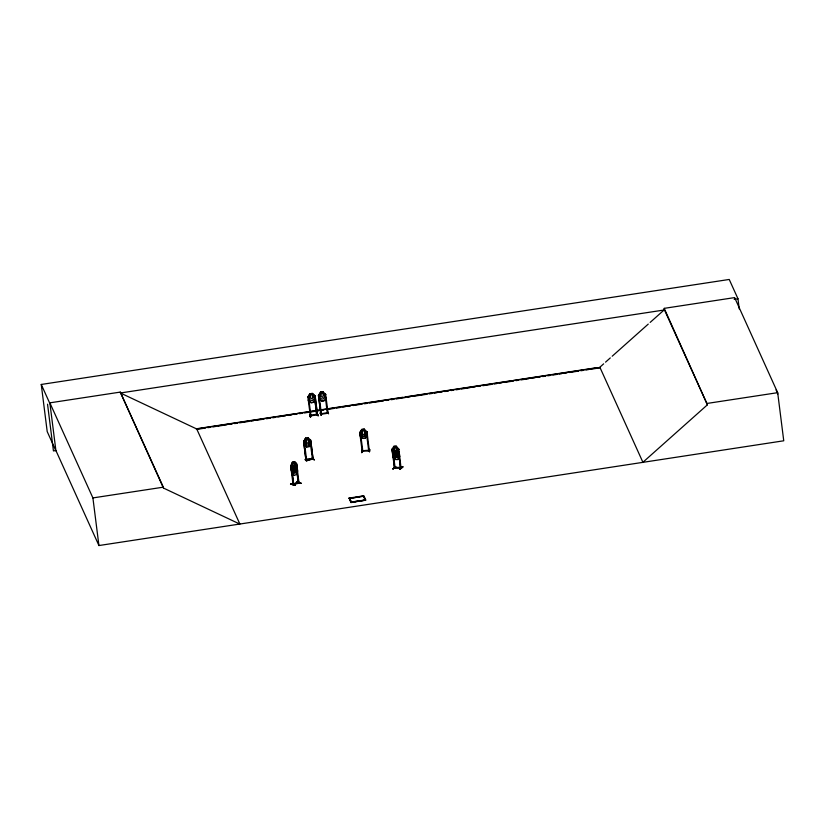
<?xml version="1.0" encoding="UTF-8"?>
<svg xmlns="http://www.w3.org/2000/svg" width="825" height="825" viewBox="0 0 825 825"><rect width="100%" height="100%" fill="white"/><g stroke="black" fill="none" stroke-linecap="round" stroke-linejoin="round"><path stroke-width="1.24" d="M360.442 432.682L359.731 432.754L362.227 451.605C364.279 449.883 370.507 452.43 368.713 450.048L369.383 449.996L369.394 450.79M360.102 435.693L362.876 438.457L365.372 438.137L367.465 434.868L367.084 431.877L364.238 429.175L361.742 429.464L359.648 432.754L360.03 435.744L362.876 438.426L361.742 429.464L364.238 429.196L365.32 438.065M364.753 433.527L363.268 434.878L362.33 433.806L362.629 429.825M364.238 429.175L366.073 434.321L364.691 436.281L363.082 436.466L361.226 434.878C359.803 432.114 364.423 425.411 359.731 432.774M367.012 431.939L366.434 431.918M361.721 450.471L361.639 452.698L362.041 450.388M361.989 452.554L362.01 450.099M368.589 450.285C367.187 450.398 360.071 450.553 362.897 451.502L360.381 432.465M368.713 450.161L369.229 450.11M369.889 449.553L369.445 451.811L369.456 449.243L369.507 451.739M398.176 449.326L398.867 449.223L401.053 468.177L401.074 467.486M319.151 395.423L318.45 395.433L320.873 414.367L318.45 395.433L320.451 392.123L322.946 391.772L325.762 394.381M395.02 455.235L392.329 452.255L391.947 449.264L392.659 449.048M297.309 468.115L294.907 465.774L292.937 466.507L292.617 472.013L294.143 473.354L295.443 472.921L296.495 470.724L293.731 462.196L293.081 462.412L292.937 466.496C288.162 477.737 294.113 458.927 297.309 468.115L297.681 471.106L296.031 474.746L294.03 475.417L291.668 473.086L294.092 475.334M306.023 441.179L306.436 438.457M293.762 484.481C289.802 484.543 300.3 484.192 298.794 481.975M290.503 484.162C293.7 482.192 299.083 487.936 290.771 483.966M306.725 447.14L305.59 438.168L304.848 441.416L305.126 443.654L306.921 445.118L308.478 444.809L309.787 442.736L307.983 437.673L305.57 438.147L303.6 441.633L306.023 460.484L313.046 459.092L310.736 440.189L307.983 437.673L309.138 446.665L306.704 447.119L304.054 444.582M392.566 453.564L394.391 450.553L393.968 455.812L395.701 457.597L397.196 457.607L398.444 455.833L395.433 446.758L394.68 446.758L394.443 450.615L396.062 451.791L396.712 450.563L394.36 450.584M320.451 392.123L319.956 397.588L321.791 399.114L323.4 398.867L324.761 396.856L322.936 391.751M304.899 459.463L306.838 461.34M392.968 468.847L395.794 466.527L392.978 468.847M392.968 469.147L395.773 466.847M310.571 416.914C308.828 410.644 309.715 418.626 310.561 416.594M320.213 412.954L321.152 414.975M320.234 413.253L321.234 415.346L320.265 412.912M310.076 415.222L310.365 415.975L307.859 397.042L308.602 396.804M307.859 397.042L309.86 393.742L312.355 393.391L315.171 396L317.491 414.882L315.037 395.948L314.418 395.876L316.697 414.903L314.449 395.907M294.927 465.877L293.721 467.445L292.937 466.496M290.709 465.816L292.359 462.175C295.154 459.948 297.547 464.362 297.093 466.826L295.443 470.456C292.452 472.766 290.441 467.992 290.637 465.764L293.112 484.688M308.519 442.035L307.096 443.499L306.188 442.489M304.26 441.416L306.653 460.371C302.899 458.019 321.307 458.339 306.725 459.824M305.642 438.24L303.621 441.54L304.301 441.519M311.035 443.169L309.138 446.665L311.138 443.211M307.88 397.145L309.911 393.814L312.324 393.473L315.098 396.041L314.49 396.103M315.542 398.97L313.469 402.332L310.994 402.713L308.168 400.094L311.004 402.734L313.479 402.353L315.459 398.96M324.07 400.744L321.606 401.012L318.832 398.444L321.595 401.115L324.07 400.744L326.05 397.341M397.299 455.266C401.497 447.294 397.959 457.72 395.041 455.153M397.794 459.463L399.661 456.534L399.362 453.564L396.681 450.594L394.412 450.656M392.721 449.264L395.154 468.126M603.653 363.835L599.857 367.218L643.005 462.505M605.55 362.144L610.294 357.916M612.191 356.225L648.254 324.101M650.152 322.41L664.383 309.726L664.208 308.354L734.632 297.598L777.676 392.669L783.75 440.787L239.766 524.05L163.443 488.049L120.285 392.102L49.861 402.847L55.935 450.873L47.2 431.588L41.25 384.46L729.228 279.458L737.962 298.733L739.241 308.921M642.902 462.278L707.427 404.797L664.208 308.354M310.169 415.913L317.439 414.882M320.76 414.294L328.123 413.243L325.627 394.329L324.968 394.433L325.658 394.402M396.175 446.356L393.896 446.366L393.432 451.543L395.165 453.327L396.65 453.338L397.908 451.564L396.196 446.273L398.753 449.326M399.63 456.555L397.805 459.566L395.495 459.556L392.937 456.503M395.557 459.453L392.865 456.524M394.298 467.435L395.031 467.342M395.185 467.548C404.632 466.713 402.095 469.147 394.659 468.012M398.166 449.295L400.558 468.074M399.95 469.229C409.19 462 393.938 474.303 402.672 466.568M399.867 469.281L402.631 466.558M312.252 459.164C312.881 458.143 312.572 458.03 312.489 459.216L309.952 440.148M298.134 482.182L298.887 482.666M298.217 482.873L298.959 482.759L296.66 463.877L294.288 461.577L295.958 466.455L294.907 468.662L293.607 469.095L292.081 467.744L292.308 462.165M308.591 397.031L307.89 397.114M290.637 465.764L291.411 465.413M309.612 414.892L310.643 416.965M310.138 415.305L310.922 415.171L311.015 415.862M310.891 415.099L317.439 414.171M325.04 394.288L327.308 413.366L327.257 412.582L328.092 413.17M292.968 483.904L293.679 483.78L293.618 484.419M313.108 459.092L310.685 440.261L310.025 440.117M394.484 468.043L392.545 449.037M296.123 463.825L298.382 482.924L298.877 482.068M296.381 467.775L295.907 464.011L296.598 463.877M296.752 482.068L301.166 483.295M298.165 482.388L293.061 483.997M298.32 482.429L293.556 483.935M306.642 460.267L306.632 459.566M291.318 465.424L293.69 484.522L292.122 473.127M319.12 395.402L318.481 395.495M320.822 413.573L321.379 413.593M310.932 415.872L308.529 396.804M327.319 412.675L321.513 413.676M306.457 438.477L307.24 438.323L308.354 440.715M312.097 458.112L314.459 459.896L312.479 457.999M303.621 441.54L305.993 460.474L312.953 459.009M368.692 450.759L366.248 431.774M664.476 309.952L120.398 392.989L196.732 428.979L599.961 367.434M734.157 299.31L737.962 298.733M320.492 392.195L322.915 391.854M319.028 395.175L321.461 414.284L321.544 413.748M294.577 413.81L196.628 428.752L239.869 524.03L98.928 545.542L55.883 450.471L53.439 450.935L47.541 404.188M297.113 413.418L402.693 397.31M405.24 396.918L510.819 380.799M513.367 380.418L597.321 367.599M196.391 429.433L205.301 428.072M207.848 427.68L210.396 427.298M212.943 426.907L215.49 426.515M218.037 426.123L226.947 424.772M229.494 424.38L232.042 423.988M234.589 423.596L237.136 423.215M239.683 422.823L248.593 421.462M251.14 421.08L253.688 420.688M256.235 420.296L263.876 419.131M266.423 418.739L270.239 418.162M272.786 417.77L275.333 417.378M277.881 416.996L280.428 416.604M282.975 416.213L285.522 415.831M288.069 415.439L291.885 414.851M294.432 414.47L296.979 414.078M299.527 413.686L302.074 413.304M304.621 412.912L318.625 410.778M321.173 410.386L323.72 409.994M326.267 409.613L333.908 408.447M336.456 408.055L340.271 407.468M342.818 407.086L345.366 406.694M347.913 406.302L350.46 405.921M353.007 405.529L361.917 404.168M364.464 403.776L367.012 403.394M369.559 403.002L372.106 402.61M374.653 402.229L383.563 400.868M386.11 400.476L388.657 400.084M391.205 399.702L393.752 399.31M396.299 398.918L405.209 397.557M407.756 397.176L410.303 396.784M412.851 396.392L426.855 394.257M429.402 393.865L431.949 393.484M434.497 393.092L437.044 392.7M439.591 392.308L442.138 391.927M444.685 391.535L448.501 390.957M451.048 390.565L453.595 390.173M456.142 389.792L458.69 389.4M461.237 389.008L470.147 387.647M472.694 387.265L475.241 386.873M477.788 386.482L480.336 386.09M482.883 385.708L491.793 384.347M494.34 383.955L496.887 383.563M499.434 383.182L501.982 382.79M504.529 382.398L513.439 381.047M515.986 380.655L518.533 380.263M521.08 379.871L528.722 378.706M531.269 378.324L535.085 377.737M537.632 377.345L540.179 376.963M542.726 376.571L545.273 376.179M547.821 375.798L550.368 375.406M552.915 375.014L556.731 374.437M559.278 374.045L561.825 373.653M564.372 373.271L566.919 372.879M569.467 372.488L578.377 371.126M580.924 370.745L583.471 370.353M586.018 369.961L588.565 369.579M591.113 369.188L600.033 367.826M317.048 413.81L318.388 415.79L317.058 413.438M707.252 403.415L777.676 392.669M49.861 402.847L92.905 497.918L163.329 487.173L163.443 488.049M349.14 498.073L363.804 495.835L365.65 499.919L351.037 502.549L349.14 498.073L351.037 502.549M349.192 498.465L363.856 496.227L365.702 500.311M349.645 498.517L363.443 496.011L365.248 500.259L351.398 502.373L349.594 498.125L351.398 502.373M351.347 501.982L365.248 500.259M350.986 502.157L365.65 499.919M362.629 429.856L363.443 429.763L364.588 432.218M396.196 446.273L393.886 446.263L391.947 449.264L394.515 468.136M398.062 449.068L400.548 468.157M398.093 449.326L398.774 449.305M362.01 450.924L362.732 450.749L362.742 451.543M312.159 458.04L314.098 459.865M327.608 411.788L328.577 413.861M293.463 471.044L291.142 468.755M296.752 481.697L301.197 483.182M290.74 484.028L295.237 485.275M396.165 446.304L398.826 449.305M312.324 393.473L314.17 398.465L312.809 400.486L311.2 400.733L309.365 399.197L309.86 393.742M664.383 309.726L707.427 404.797M317.006 413.407L317.976 415.852M120.285 392.102L163.329 487.173M41.25 384.46L49.974 403.734M776.077 389.895L777.841 394.041M392.494 453.533L392.834 456.555M367.012 431.836L369.311 450.801M296.856 471.549L298.227 482.883M291.256 465.424L291.648 469.363M291.359 470.095L291.782 473.045M92.905 497.918L98.928 545.542M292.751 468.631L294.082 470.539L293.287 473.23L294.463 470.848L296.134 472.282L294.762 470.302L295.505 467.713L294.381 469.961L292.751 468.631M394.072 452.595L395.567 454.864L394.597 457.184L396 455.287L397.887 457.205L396.351 454.853L397.248 452.616L395.918 454.41L394.072 452.595M293.628 466.682L293.318 469.446L294.257 471.714L295.422 470.116L294.267 466.465L293.669 466.692M395.227 451.028L394.989 454.884L396.608 456.05L397.052 453.585L395.969 451.028L395.227 451.028M310.757 394.103L310.468 398.083L312.19 399.001L312.696 396.402L311.561 393.979L310.757 394.103M321.348 392.483L321.049 396.474L322.781 397.392L323.287 394.793L322.152 392.36L321.348 392.483"/></g></svg>
